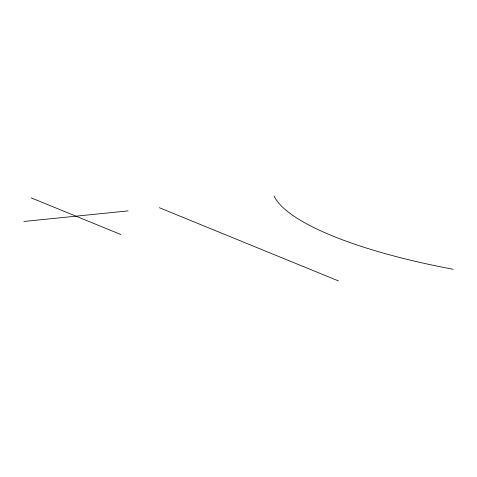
<?xml version="1.0" encoding="UTF-8"?>
<svg xmlns="http://www.w3.org/2000/svg" width="477" height="477" viewBox="0 0 477 477"><rect width="100%" height="100%" fill="white"/><g stroke="black" fill="none" stroke-linecap="round" stroke-linejoin="round"><path stroke-width="0.72" d="M23.85 221.471L128.116 210.894M159.396 207.722L338.455 280.917M31.22 197.883L120.747 234.481M453.15 269.278A251.421 62.529 7 0 1 274.09 196.083"/></g></svg>
